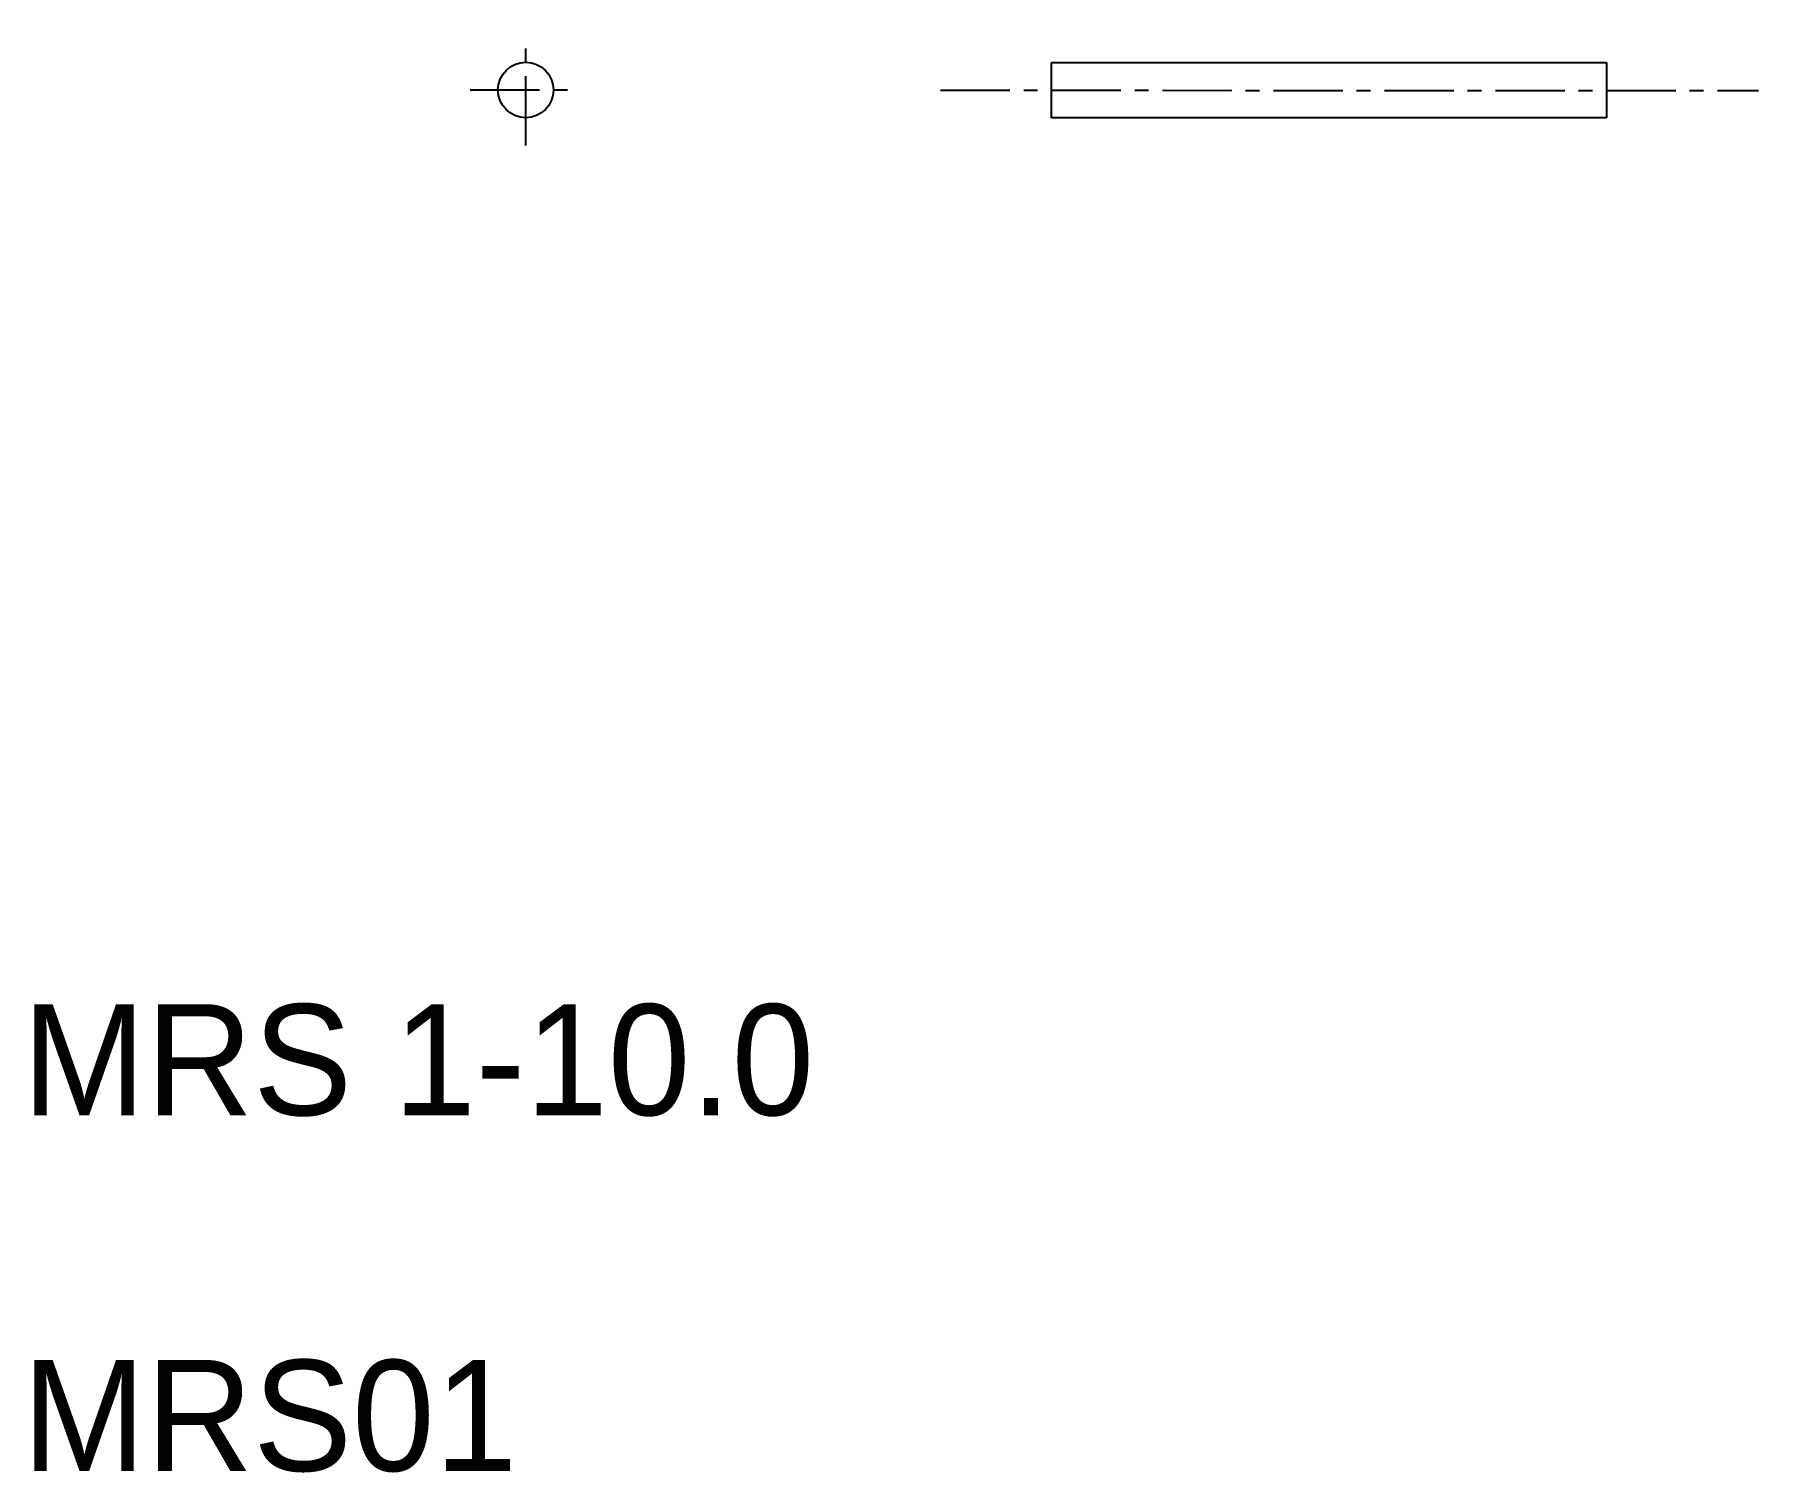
# Model space of a CAD drawing. Extents: x 10.2 to 41.3, y 10 to 35.9.
import ezdxf

# ---------------------------------------------------------------- set-up
doc = ezdxf.new("R2010")
doc.units = 0
doc.linetypes.add('CENTER', pattern=[2, 1.25, -0.25, 0.25, -0.25])
doc.layers.get('0').update_dxf_attribs({"linetype": 'CONTINUOUS'})
doc.layers.add('CENTER', color=1, linetype='CENTER')

msp = doc.modelspace()

# ---------------------------------------------------------------- linework, layer by layer
at = {"color": 7, "linetype": 'CONTINUOUS'}
for p, q in [((28.545, 35.385), (38.545, 35.385)), ((28.545, 34.385), (28.545, 35.385)), ((31.045, 35.385), (31.045, 35.385)), ((33.545, 35.385), (33.545, 35.385)), ((38.545, 35.385), (38.545, 34.385)), ((38.545, 34.385), (28.545, 34.385))]:
    msp.add_line(p, q, dxfattribs=at)
msp.add_circle((19.072, 34.889), 0.5, dxfattribs=at)
at = {"layer": 'CENTER', "color": 1, "linetype": 'CENTER'}
for p, q in [((19.072, 33.889), (19.072, 35.889)), ((18.072, 34.89), (20.072, 34.889)), ((26.545, 34.884), (41.287, 34.88))]:
    msp.add_line(p, q, dxfattribs=at)

# ---------------------------------------------------------------- texts
at = {"color": 7, "linetype": 'CONTINUOUS'}
for s, p in [('MRS 1-10.0', (10, 16.412)), ('MRS01', (10, 10))]:
    msp.add_text(s, height=2, dxfattribs=at).set_placement(p)

doc.saveas('drawing.dxf')
